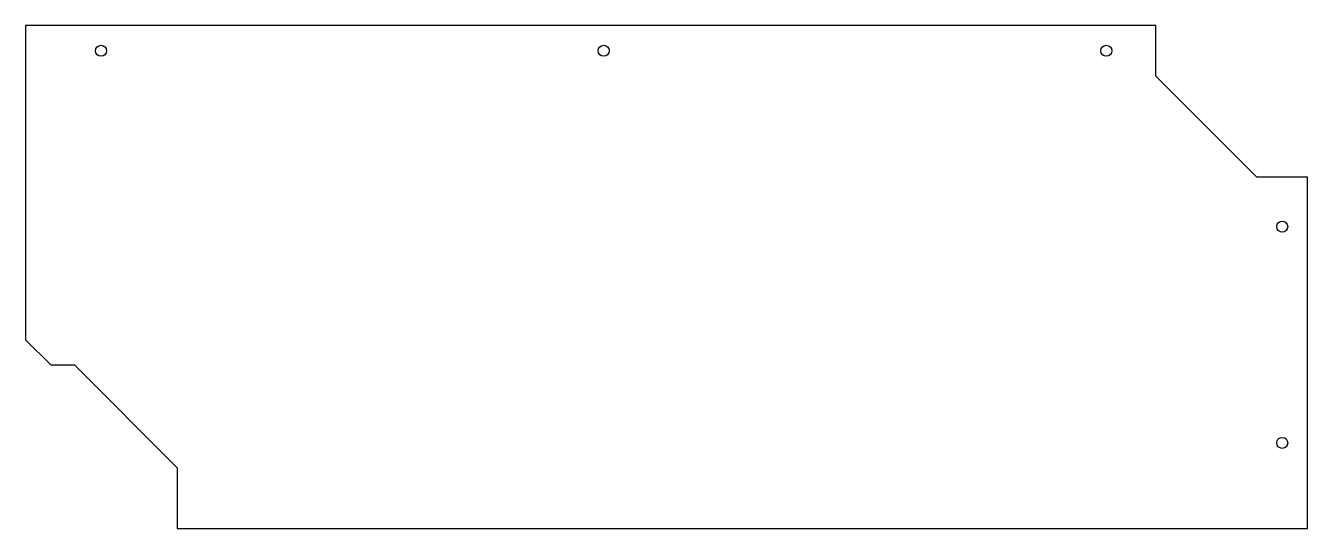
# Model space of a CAD drawing. Header units: millimetres. Extents: x -383 to 383, y -150 to 150.
import ezdxf

# ---------------------------------------------------------------- set-up
doc = ezdxf.new("R2010")
doc.units = ezdxf.units.MM
doc.layers.add('CUTOUTS', color=1, linetype='CONTINUOUS')
doc.layers.add('PERIMETER', color=5, linetype='CONTINUOUS')

msp = doc.modelspace()

# ---------------------------------------------------------------- linework, layer by layer
at = {"layer": 'CUTOUTS'}
for centre in [(-337.5, 135), (-37.5, 135), (262.5, 135), (367.5, 30), (367.5, -99)]:
    msp.add_circle(centre, 3.3, dxfattribs=at)
at = {"layer": 'PERIMETER'}
for p, q in [((292, 150), (-382.5, 150)), ((-382.5, 150), (-382.5, -37.5)), ((292, 119.8), (292, 150)), ((352.3, 59.5), (292, 119.8)), ((382.5, 59.5), (352.3, 59.5)), ((382.5, -150), (382.5, 59.5)), ((-382.5, -37.5), (-367.5, -52.5)), ((-367.5, -52.5), (-353.3, -52.5)), ((-353.3, -52.5), (-292, -113.8)), ((-292, -113.8), (-292, -150)), ((-292, -150), (382.5, -150))]:
    msp.add_line(p, q, dxfattribs=at)

doc.saveas('drawing.dxf')
